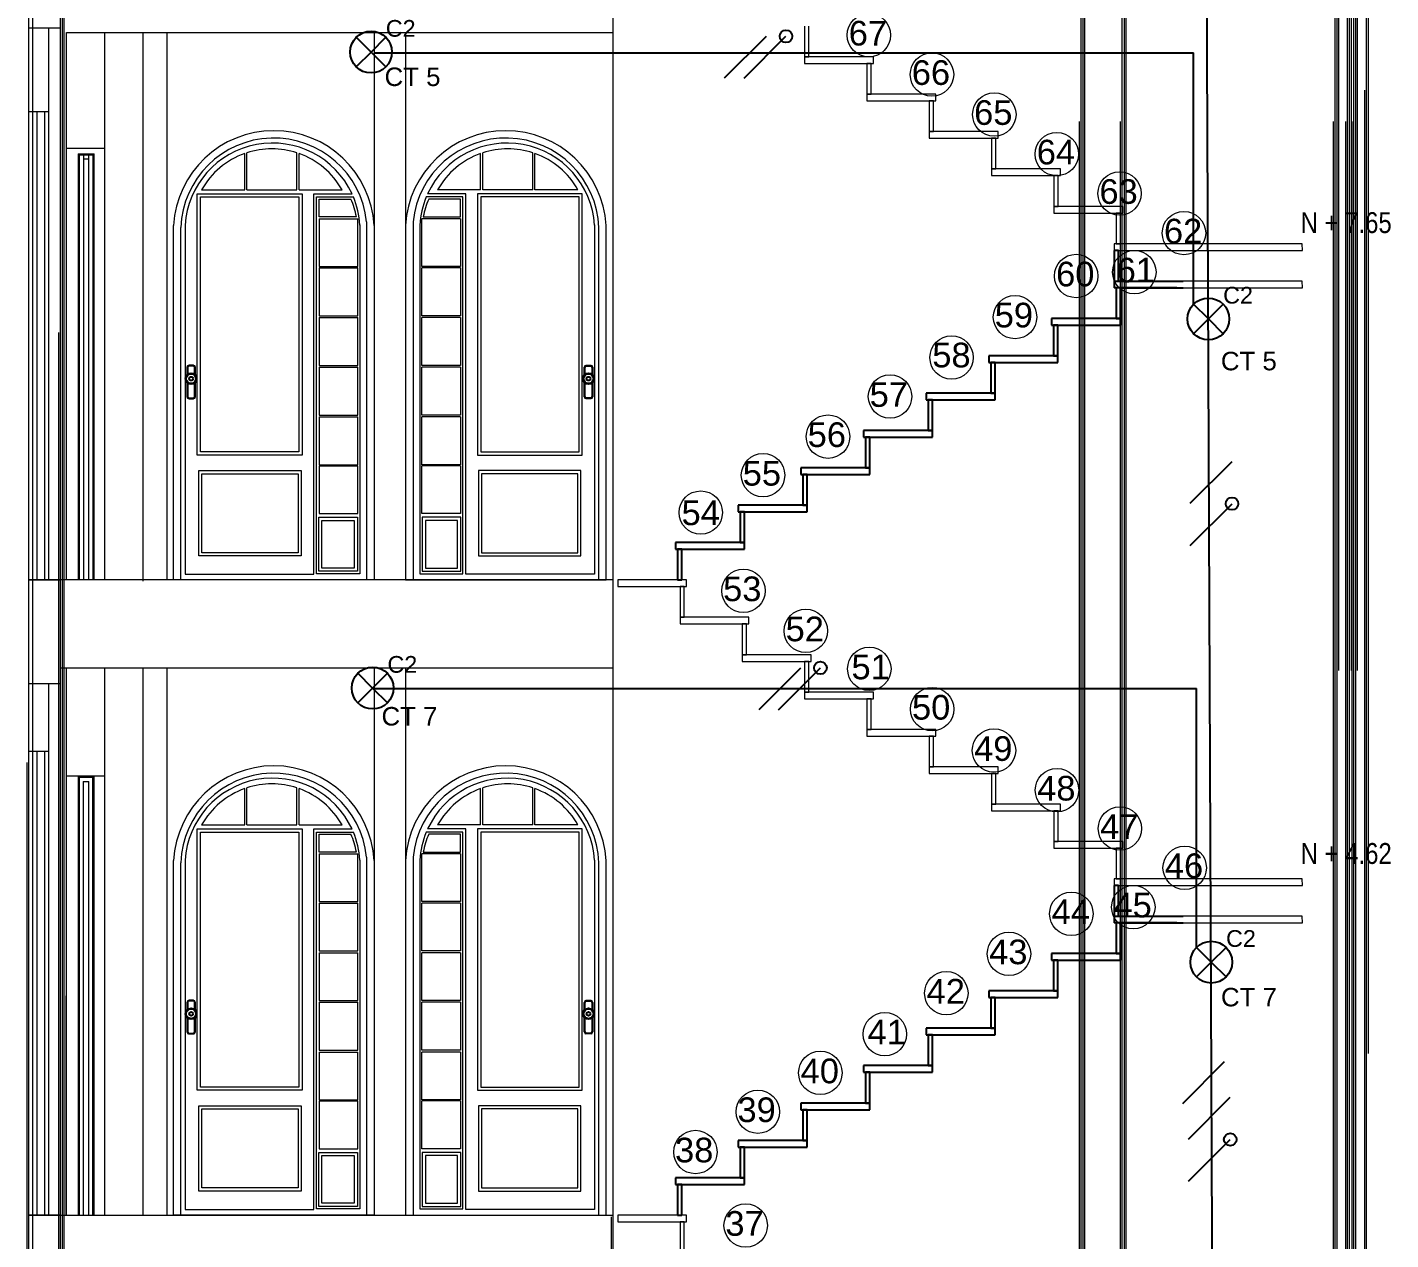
# Model space of a CAD drawing. Header units: metres. Extents: x -1 to 113, y -70 to 21.
# Drawn here: x 13.6 to 20.13, y -51.28 to -45.48 of the extents above; entities that cross this region are included whole.
import ezdxf

# ---------------------------------------------------------------- set-up
doc = ezdxf.new("R2010")
doc.units = ezdxf.units.M
doc.header["$LTSCALE"] = 0.5
for name, color, linetype, lineweight in [('arquitecturapasito', 252, 'Continuous', 5), ('DEP-LEJOS1', 36, 'Continuous', 25), ('DEP-LEJOS2', 36, 'Continuous', 9), ('puertas', 34, 'Continuous', 9)]:
    doc.layers.add(name, color=color, linetype=linetype, lineweight=lineweight)
for name, color, linetype in [('FASES', 7, 'Continuous'), ('LUMINARIA', 1, 'Continuous'), ('TUBERIA-TECHO-PARED', 7, 'Continuous')]:
    doc.layers.add(name, color=color, linetype=linetype)
doc.styles.add('MtXpl_Arial_Narrow', font='')
doc.styles.get("Standard").update_dxf_attribs({"font": 'arial.ttf'})
doc.styles.get('MtXpl_Arial_Narrow').set_extended_font_data('Arial Narrow')

# ---------------------------------------------------------------- blocks, each defined once
blk = doc.blocks.new('*U273')
at = {"layer": 'LUMINARIA'}
for q in [(-0.0707, 0.0707), (0.0707, 0.0707), (-0.0707, -0.0707), (0.0707, -0.0707)]:
    blk.add_line((0, 0), q, dxfattribs=at)
blk.add_circle((0, 0), 0.1, dxfattribs=at)
blk = doc.blocks.new('*U275')
at = {"layer": 'LUMINARIA'}
for q in [(-0.0707, 0.0707), (0.0707, 0.0707), (-0.0707, -0.0707), (0.0707, -0.0707)]:
    blk.add_line((0, 0), q, dxfattribs=at)
blk.add_circle((0, 0), 0.1, dxfattribs=at)
blk = doc.blocks.new('*U288')
at = {"layer": 'LUMINARIA'}
for q in [(-0.0707, 0.0707), (0.0707, 0.0707), (-0.0707, -0.0707), (0.0707, -0.0707)]:
    blk.add_line((0, 0), q, dxfattribs=at)
blk.add_circle((0, 0), 0.1, dxfattribs=at)
blk = doc.blocks.new('FASE NEUTRO')
at = {"layer": 'FASES', "ltscale": 0.5}
h = blk.add_hatch(dxfattribs=at)
h.set_pattern_fill('ANGLE', color=256)
h.set_pattern_definition([(0, (0, 0), (0, 6.985), [5.08, -1.905]), (90, (0, 0), (-6.985, 4e-16), [5.08, -1.905])])
h.paths.add_polyline_path([(0.07, 0.1, 1), (0.13, 0.1, 1)])
blk.add_lwpolyline([(-0.1, -0.1), (0.1, 0.1)], dxfattribs=at)
blk.add_circle((0.1, 0.1), 0.03, dxfattribs=at)
blk = doc.blocks.new('FASE')
at = {"layer": 'FASES', "ltscale": 0.5}
blk.add_line((-0.1, -0.1), (0.1, 0.1), dxfattribs=at)

msp = doc.modelspace()

# ---------------------------------------------------------------- linework, layer by layer
for p, q in [((14.3684, -47.1063), (14.3684, -47.1426)), ((14.3696, -47.1063), (14.3696, -47.1415)), ((14.3979, -47.0981), (14.3767, -47.0981)), ((14.3979, -47.0993), (14.3767, -47.0993)), ((14.4049, -47.1415), (14.4049, -47.1063)), ((14.4062, -47.1426), (14.4062, -47.1063)), ((16.2703, -47.1426), (16.2703, -47.1063)), ((16.2715, -47.1415), (16.2715, -47.1063)), ((16.2786, -47.0981), (16.2998, -47.0981)), ((16.2786, -47.0993), (16.2998, -47.0993)), ((16.3068, -47.1063), (16.3068, -47.1415)), ((16.308, -47.1063), (16.308, -47.1426)), ((14.3684, -47.1794), (14.3684, -47.2476)), ((14.4062, -47.2476), (14.4062, -47.1794)), ((16.2703, -47.2476), (16.2703, -47.1794)), ((16.308, -47.1794), (16.308, -47.2476)), ((14.3696, -47.1805), (14.3696, -47.2476)), ((14.4049, -47.2476), (14.4049, -47.1805)), ((16.2715, -47.2476), (16.2715, -47.1805)), ((16.3068, -47.1805), (16.3068, -47.2476)), ((14.3767, -47.2547), (14.3979, -47.2547)), ((14.3767, -47.2559), (14.3979, -47.2559)), ((16.2998, -47.2547), (16.2786, -47.2547)), ((16.2998, -47.2559), (16.2786, -47.2559)), ((14.3684, -50.1459), (14.3684, -50.1822)), ((14.3696, -50.1459), (14.3696, -50.1811)), ((14.3979, -50.1377), (14.3767, -50.1377)), ((14.3979, -50.1389), (14.3767, -50.1389)), ((14.4049, -50.1811), (14.4049, -50.1459)), ((14.4062, -50.1822), (14.4062, -50.1459)), ((16.2703, -50.1822), (16.2703, -50.1459)), ((16.2715, -50.1811), (16.2715, -50.1459)), ((16.2786, -50.1377), (16.2998, -50.1377)), ((16.2786, -50.1389), (16.2998, -50.1389)), ((16.3068, -50.1459), (16.3068, -50.1811)), ((16.308, -50.1459), (16.308, -50.1822)), ((14.3684, -50.219), (14.3684, -50.2872)), ((14.3696, -50.2201), (14.3696, -50.2872)), ((14.4049, -50.2872), (14.4049, -50.2201)), ((14.4062, -50.2872), (14.4062, -50.219)), ((16.2703, -50.2872), (16.2703, -50.219)), ((16.2715, -50.2872), (16.2715, -50.2201)), ((16.3068, -50.2201), (16.3068, -50.2872)), ((16.308, -50.219), (16.308, -50.2872)), ((14.3767, -50.2943), (14.3979, -50.2943)), ((14.3767, -50.2955), (14.3979, -50.2955)), ((16.2998, -50.2943), (16.2786, -50.2943)), ((16.2998, -50.2955), (16.2786, -50.2955))]:
    msp.add_line(p, q)
for centre, radius in [((14.3873, -47.161), 0.0263), ((14.3873, -47.161), 0.0233), ((14.3873, -47.161), 0.00929), ((16.2892, -47.161), 0.0263), ((16.2892, -47.161), 0.0233), ((16.2892, -47.161), 0.00929), ((14.3873, -50.2006), 0.0263), ((14.3873, -50.2006), 0.0233), ((16.2892, -50.2006), 0.0263), ((16.2892, -50.2006), 0.0233), ((14.3873, -50.2006), 0.00929), ((16.2892, -50.2006), 0.00929)]:
    msp.add_circle(centre, radius)
for centre, radius, start, end in [((14.3767, -47.1063), 0.00828, 90, 180), ((14.3767, -47.1063), 0.00706, 90, 180), ((14.3979, -47.1063), 0.00828, 0, 90), ((14.3979, -47.1063), 0.00706, 0, 90), ((16.2786, -47.1063), 0.00828, 90, 180), ((16.2786, -47.1063), 0.00706, 90, 180), ((16.2998, -47.1063), 0.00828, 0, 90), ((16.2998, -47.1063), 0.00706, 0, 90), ((14.3767, -47.2476), 0.00828, 180, 270), ((14.3767, -47.2476), 0.00706, 180, 270), ((14.3979, -47.2476), 0.00828, 270, 0), ((14.3979, -47.2476), 0.00706, 270, 0), ((16.2786, -47.2476), 0.00828, 180, 270), ((16.2786, -47.2476), 0.00706, 180, 270), ((16.2998, -47.2476), 0.00828, 270, 0), ((16.2998, -47.2476), 0.00706, 270, 0), ((14.3767, -50.1459), 0.00828, 90, 180), ((14.3767, -50.1459), 0.00706, 90, 180), ((14.3979, -50.1459), 0.00828, 0, 90), ((14.3979, -50.1459), 0.00706, 0, 90), ((16.2786, -50.1459), 0.00828, 90, 180), ((16.2786, -50.1459), 0.00706, 90, 180), ((16.2998, -50.1459), 0.00828, 0, 90), ((16.2998, -50.1459), 0.00706, 0, 90), ((14.3767, -50.2872), 0.00828, 180, 270), ((14.3767, -50.2872), 0.00706, 180, 270), ((14.3979, -50.2872), 0.00828, 270, 0), ((14.3979, -50.2872), 0.00706, 270, 0), ((16.2786, -50.2872), 0.00828, 180, 270), ((16.2786, -50.2872), 0.00706, 180, 270), ((16.2998, -50.2872), 0.00828, 270, 0), ((16.2998, -50.2872), 0.00706, 270, 0)]:
    msp.add_arc(centre, radius, start, end)
at = {"layer": 'arquitecturapasito', "color": 252}
for p, q in [((18.6653, -51.4582), (18.6653, -30.7582)), ((18.8603, -30.7582), (18.8603, -51.4582)), ((19.8802, -48.5582), (19.8802, -30.7582)), ((13.7796, -53.0262), (13.7796, -31.7682)), ((13.6292, -53.5262), (13.6292, -33.8262)), ((20.0121, -47.3085), (20.0121, -36.6535)), ((18.6472, -57.5035), (18.6472, -36.8035)), ((18.8422, -36.8035), (18.8422, -57.5035)), ((19.8621, -54.6035), (19.8621, -36.8035)), ((13.7615, -59.0715), (13.7615, -37.8135)), ((20.0221, -50.3898), (20.0221, -39.7348)), ((13.6111, -59.5715), (13.6111, -39.8715)), ((18.6573, -60.5848), (18.6573, -39.8848)), ((18.8523, -39.8848), (18.8523, -60.5848)), ((19.8721, -57.6848), (19.8721, -39.8848)), ((13.7716, -62.1528), (13.7716, -40.8948)), ((16.4053, -45.0847), (16.4053, -45.4847)), ((13.7611, -45.4843), (13.6111, -45.4843)), ((13.7904, -48.1243), (13.7901, -45.5043)), ((13.7901, -45.5047), (16.4053, -45.5047)), ((13.9746, -48.1243), (13.9743, -45.5043)), ((14.1567, -45.5043), (14.1567, -48.1303)), ((14.2711, -45.5043), (14.2711, -48.1243)), ((15.2632, -45.5043), (15.2632, -48.1243)), ((15.4132, -45.5043), (15.4132, -48.1243)), ((16.4053, -45.4843), (16.4053, -48.1243)), ((20.004, -56.4351), (20.004, -45.7801)), ((13.7049, -45.8843), (13.6127, -45.8843)), ((13.6865, -48.1243), (13.6865, -45.8843)), ((18.6392, -66.6301), (18.6392, -45.9301)), ((18.8342, -45.9301), (18.8342, -66.6301)), ((19.854, -63.7301), (19.854, -45.9301)), ((13.9742, -46.0601), (13.79, -46.0601)), ((13.8462, -46.0843), (13.9226, -46.0843)), ((13.8466, -46.0843), (13.8466, -48.1243)), ((13.8512, -46.0893), (13.918, -46.0893)), ((13.8516, -46.0893), (13.8516, -48.1243)), ((13.8712, -46.1093), (13.8976, -46.1093)), ((13.8716, -46.0893), (13.8716, -48.1243)), ((13.898, -48.1243), (13.898, -46.0893)), ((13.918, -48.1243), (13.918, -46.0893)), ((13.923, -48.1243), (13.923, -46.0843)), ((14.6436, -46.2573), (14.6436, -46.0834)), ((14.6536, -46.2573), (14.6536, -46.08)), ((14.8936, -46.2573), (14.8936, -46.08)), ((14.9036, -46.2573), (14.9036, -46.0834)), ((15.7728, -46.2573), (15.7728, -46.0834)), ((15.7828, -46.2573), (15.7828, -46.08)), ((16.0228, -46.2573), (16.0228, -46.08)), ((16.0328, -46.2573), (16.0328, -46.0834)), ((14.4377, -46.2573), (14.6436, -46.2573)), ((14.6536, -46.2573), (14.8936, -46.2573)), ((14.9036, -46.2573), (15.1096, -46.2573)), ((15.7728, -46.2573), (15.5669, -46.2573)), ((16.0228, -46.2573), (15.7828, -46.2573)), ((16.2388, -46.2573), (16.0328, -46.2573)), ((14.4169, -46.2765), (14.9184, -46.2765)), ((14.4169, -47.5266), (14.4169, -46.2765)), ((14.4319, -46.2915), (14.9034, -46.2915)), ((14.4319, -47.5116), (14.4319, -46.2915)), ((14.9034, -46.2915), (14.9034, -47.5116)), ((14.9184, -46.2765), (14.9184, -47.5266)), ((14.9741, -48.097), (14.9741, -46.2765)), ((14.9741, -46.2765), (15.1574, -46.2765)), ((14.9881, -48.0947), (14.9881, -46.2915)), ((14.9881, -46.2915), (15.164, -46.2915)), ((14.9996, -46.3869), (14.9996, -46.3015)), ((14.9996, -46.3015), (15.1517, -46.3015)), ((15.6884, -46.2915), (15.5125, -46.2915)), ((15.7023, -46.2765), (15.5191, -46.2765)), ((15.6768, -46.3015), (15.5248, -46.3015)), ((15.6768, -46.3869), (15.6768, -46.3015)), ((15.6884, -48.0947), (15.6884, -46.2915)), ((15.7023, -48.097), (15.7023, -46.2765)), ((16.2596, -46.2765), (15.7581, -46.2765)), ((15.7581, -46.2765), (15.7581, -47.5266)), ((16.2446, -46.2915), (15.7731, -46.2915)), ((15.7731, -46.2915), (15.7731, -47.5116)), ((16.2446, -47.5116), (16.2446, -46.2915)), ((16.2596, -47.5266), (16.2596, -46.2765)), ((15.178, -46.3869), (14.9996, -46.3869)), ((14.9996, -46.3956), (14.9996, -46.6243)), ((14.9996, -46.3956), (15.1846, -46.3956)), ((15.1846, -46.6243), (15.1846, -46.3956)), ((15.4918, -46.6243), (15.4918, -46.3956)), ((15.6768, -46.3956), (15.4918, -46.3956)), ((15.4984, -46.3869), (15.6768, -46.3869)), ((15.6768, -46.3956), (15.6768, -46.6243)), ((14.3032, -48.1243), (14.3032, -46.4273)), ((14.3378, -48.1243), (14.3378, -46.4379)), ((14.3583, -46.4256), (14.3583, -48.097)), ((15.1953, -46.4256), (15.1953, -48.0947)), ((15.2268, -46.4109), (15.2268, -48.1243)), ((15.2632, -46.4273), (15.2632, -48.1243)), ((15.4132, -46.4273), (15.4132, -48.1243)), ((15.4496, -46.4109), (15.4496, -48.1243)), ((15.4812, -46.4256), (15.4812, -48.0947)), ((16.3181, -46.4256), (16.3181, -48.097)), ((16.3387, -48.1243), (16.3387, -46.4379)), ((16.3732, -48.1243), (16.3732, -46.4273)), ((14.9996, -46.6243), (15.1846, -46.6243)), ((14.9996, -46.6313), (14.9996, -46.86)), ((14.9996, -46.6313), (15.1846, -46.6313)), ((15.1846, -46.86), (15.1846, -46.6313)), ((15.6768, -46.6243), (15.4918, -46.6243)), ((15.4918, -46.86), (15.4918, -46.6313)), ((15.6768, -46.6313), (15.4918, -46.6313)), ((15.6768, -46.6313), (15.6768, -46.86)), ((14.9996, -46.86), (15.1846, -46.86)), ((14.9996, -46.8688), (14.9996, -47.0976)), ((14.9996, -46.8688), (15.1846, -46.8688)), ((15.1846, -47.0976), (15.1846, -46.8688)), ((15.6768, -46.86), (15.4918, -46.86)), ((15.4918, -47.0976), (15.4918, -46.8688)), ((15.6768, -46.8688), (15.4918, -46.8688)), ((15.6768, -46.8688), (15.6768, -47.0976)), ((13.7535, -68.1981), (13.7535, -46.9401)), ((14.9996, -47.0976), (15.1846, -47.0976)), ((14.9996, -47.1061), (14.9996, -47.3349)), ((14.9996, -47.1061), (15.1846, -47.1061)), ((15.1846, -47.3349), (15.1846, -47.1061)), ((15.6768, -47.0976), (15.4918, -47.0976)), ((15.4918, -47.3349), (15.4918, -47.1061)), ((15.6768, -47.1061), (15.4918, -47.1061)), ((15.6768, -47.1061), (15.6768, -47.3349)), ((20.0121, -49.9585), (20.0121, -47.2835)), ((14.9996, -47.3349), (15.1846, -47.3349)), ((14.9996, -47.3438), (14.9996, -47.5726)), ((14.9996, -47.3438), (15.1846, -47.3438)), ((15.1846, -47.5726), (15.1846, -47.3438)), ((15.6768, -47.3349), (15.4918, -47.3349)), ((15.4918, -47.5726), (15.4918, -47.3438)), ((15.6768, -47.3438), (15.4918, -47.3438)), ((15.6768, -47.3438), (15.6768, -47.5726)), ((14.9184, -47.5266), (14.4169, -47.5266)), ((14.9034, -47.5116), (14.4319, -47.5116)), ((15.7581, -47.5266), (16.2596, -47.5266)), ((15.7731, -47.5116), (16.2446, -47.5116)), ((14.4237, -47.6009), (14.9145, -47.6009)), ((14.4237, -48.0092), (14.4237, -47.6009)), ((14.4387, -47.6159), (14.8995, -47.6159)), ((14.4387, -47.9942), (14.4387, -47.6159)), ((14.8995, -47.6159), (14.8995, -47.9942)), ((14.9145, -47.6009), (14.9145, -48.0092)), ((14.9996, -47.5726), (15.1846, -47.5726)), ((14.9996, -47.5777), (14.9996, -47.8065)), ((14.9996, -47.5777), (15.1846, -47.5777)), ((15.1846, -47.8065), (15.1846, -47.5777)), ((15.6768, -47.5726), (15.4918, -47.5726)), ((15.4918, -47.8065), (15.4918, -47.5777)), ((15.6768, -47.5777), (15.4918, -47.5777)), ((15.6768, -47.5777), (15.6768, -47.8065)), ((16.2528, -47.6009), (15.7619, -47.6009)), ((15.7619, -47.6009), (15.7619, -48.0092)), ((16.2378, -47.6159), (15.7769, -47.6159)), ((15.7769, -47.6159), (15.7769, -47.9942)), ((16.2378, -47.9942), (16.2378, -47.6159)), ((16.2528, -48.0092), (16.2528, -47.6009)), ((14.9986, -47.8246), (15.1831, -47.8246)), ((14.9986, -48.0828), (14.9986, -47.8246)), ((14.9996, -47.8065), (15.1846, -47.8065)), ((15.1831, -47.8246), (15.1831, -48.0828)), ((15.6768, -47.8065), (15.4918, -47.8065)), ((15.6779, -47.8246), (15.4933, -47.8246)), ((15.4933, -47.8246), (15.4933, -48.0828)), ((15.6779, -48.0828), (15.6779, -47.8246)), ((15.0136, -47.8396), (15.1681, -47.8396)), ((15.0136, -48.0678), (15.0136, -47.8396)), ((15.1681, -47.8396), (15.1681, -48.0678)), ((15.6629, -47.8396), (15.5083, -47.8396)), ((15.5083, -47.8396), (15.5083, -48.0678)), ((15.6629, -48.0678), (15.6629, -47.8396)), ((14.9145, -48.0092), (14.4237, -48.0092)), ((14.8995, -47.9942), (14.4387, -47.9942)), ((15.7619, -48.0092), (16.2528, -48.0092)), ((15.7769, -47.9942), (16.2378, -47.9942)), ((15.1831, -48.0828), (14.9986, -48.0828)), ((15.1681, -48.0678), (15.0136, -48.0678)), ((15.4933, -48.0828), (15.6779, -48.0828)), ((15.5083, -48.0678), (15.6629, -48.0678)), ((16.4053, -48.1243), (13.6111, -48.1243)), ((13.6115, -48.1243), (13.7615, -48.1243)), ((15.2632, -48.1243), (14.3032, -48.1243)), ((15.2268, -48.1243), (14.3378, -48.1243)), ((14.3583, -48.097), (14.9741, -48.097)), ((15.1953, -48.0947), (14.9881, -48.0947)), ((15.4132, -48.1243), (16.3732, -48.1243)), ((15.4496, -48.1243), (16.3387, -48.1243)), ((15.4812, -48.0947), (15.6884, -48.0947)), ((16.3181, -48.097), (15.7023, -48.097)), ((16.4053, -48.1243), (16.4053, -48.5443)), ((13.7615, -48.5443), (16.4053, -48.5443)), ((13.7901, -51.1639), (13.7901, -48.5443)), ((13.9743, -51.1639), (13.9742, -48.5443)), ((14.1567, -48.5443), (14.1567, -51.1639)), ((14.2711, -48.5443), (14.2711, -51.1639)), ((15.2632, -48.5443), (15.2632, -51.1643)), ((15.4132, -48.5443), (15.4132, -51.1643)), ((16.4053, -48.5443), (16.4053, -57.5035)), ((13.7611, -48.621), (13.6111, -48.621)), ((13.6031, -68.6981), (13.6031, -48.9981)), ((13.611, -48.9439), (13.7047, -48.9439)), ((13.79, -51.1639), (13.7901, -49.0639)), ((13.9742, -49.0639), (13.79, -49.0639)), ((13.8462, -49.0639), (13.9226, -49.0639)), ((13.8462, -49.0639), (13.8462, -51.1639)), ((13.8512, -49.0689), (13.9176, -49.0689)), ((13.8512, -49.0689), (13.8512, -51.1639)), ((13.9176, -51.1639), (13.9176, -49.0689)), ((13.9226, -51.1639), (13.9226, -49.0639)), ((13.9742, -51.1639), (13.9742, -49.0639)), ((13.8712, -49.0889), (13.8976, -49.0889)), ((13.8712, -49.0889), (13.8712, -51.1639)), ((13.8976, -51.1639), (13.8976, -49.0889)), ((14.6436, -49.2969), (14.6436, -49.123)), ((14.6536, -49.2969), (14.6536, -49.1196)), ((14.8936, -49.2969), (14.8936, -49.1196)), ((14.9036, -49.2969), (14.9036, -49.123)), ((15.7728, -49.2969), (15.7728, -49.123)), ((15.7828, -49.2969), (15.7828, -49.1196)), ((16.0228, -49.2969), (16.0228, -49.1196)), ((16.0328, -49.2969), (16.0328, -49.123)), ((14.4169, -49.3161), (14.9184, -49.3161)), ((14.4169, -50.5662), (14.4169, -49.3161)), ((14.4319, -49.3311), (14.9034, -49.3311)), ((14.4319, -50.5512), (14.4319, -49.3311)), ((14.4377, -49.2969), (14.6436, -49.2969)), ((14.6536, -49.2969), (14.8936, -49.2969)), ((14.9034, -49.3311), (14.9034, -50.5512)), ((14.9036, -49.2969), (15.1096, -49.2969)), ((14.9184, -49.3161), (14.9184, -50.5662)), ((14.9741, -51.1366), (14.9741, -49.3161)), ((14.9741, -49.3161), (15.1574, -49.3161)), ((14.9881, -51.1343), (14.9881, -49.3311)), ((14.9881, -49.3311), (15.164, -49.3311)), ((15.6884, -49.3311), (15.5125, -49.3311)), ((15.7023, -49.3161), (15.5191, -49.3161)), ((15.7728, -49.2969), (15.5669, -49.2969)), ((15.6884, -51.1343), (15.6884, -49.3311)), ((15.7023, -51.1366), (15.7023, -49.3161)), ((16.2596, -49.3161), (15.7581, -49.3161)), ((15.7581, -49.3161), (15.7581, -50.5662)), ((16.2446, -49.3311), (15.7731, -49.3311)), ((15.7731, -49.3311), (15.7731, -50.5512)), ((16.0228, -49.2969), (15.7828, -49.2969)), ((16.2388, -49.2969), (16.0328, -49.2969)), ((16.2446, -50.5512), (16.2446, -49.3311)), ((16.2596, -50.5662), (16.2596, -49.3161)), ((14.9996, -49.4265), (14.9996, -49.3411)), ((14.9996, -49.3411), (15.1517, -49.3411)), ((15.6768, -49.3411), (15.5248, -49.3411)), ((15.6768, -49.4265), (15.6768, -49.3411)), ((15.178, -49.4265), (14.9996, -49.4265)), ((14.9996, -49.4352), (14.9996, -49.6639)), ((14.9996, -49.4352), (15.1846, -49.4352)), ((15.1846, -49.6639), (15.1846, -49.4352)), ((15.2268, -49.4505), (15.2268, -51.1639)), ((15.4496, -49.4505), (15.4496, -51.1639)), ((15.4918, -49.6639), (15.4918, -49.4352)), ((15.6768, -49.4352), (15.4918, -49.4352)), ((15.4984, -49.4265), (15.6768, -49.4265)), ((15.6768, -49.4352), (15.6768, -49.6639)), ((14.3032, -51.1639), (14.3032, -49.4669)), ((14.3378, -51.1639), (14.3378, -49.4775)), ((14.3583, -49.4652), (14.3583, -51.1366)), ((15.1953, -49.4652), (15.1953, -51.1343)), ((15.2632, -49.4669), (15.2632, -51.1639)), ((15.4132, -49.4669), (15.4132, -51.1639)), ((15.4812, -49.4652), (15.4812, -51.1343)), ((16.3181, -49.4652), (16.3181, -51.1366)), ((16.3387, -51.1639), (16.3387, -49.4775)), ((16.3732, -51.1639), (16.3732, -49.4669)), ((14.9996, -49.6639), (15.1846, -49.6639)), ((14.9996, -49.6709), (14.9996, -49.8996)), ((14.9996, -49.6709), (15.1846, -49.6709)), ((15.1846, -49.8996), (15.1846, -49.6709)), ((15.6768, -49.6639), (15.4918, -49.6639)), ((15.4918, -49.8996), (15.4918, -49.6709)), ((15.6768, -49.6709), (15.4918, -49.6709)), ((15.6768, -49.6709), (15.6768, -49.8996)), ((14.9996, -49.8996), (15.1846, -49.8996)), ((14.9996, -49.9084), (14.9996, -50.1372)), ((14.9996, -49.9084), (15.1846, -49.9084)), ((15.1846, -50.1372), (15.1846, -49.9084)), ((15.6768, -49.8996), (15.4918, -49.8996)), ((15.4918, -50.1372), (15.4918, -49.9084)), ((15.6768, -49.9084), (15.4918, -49.9084)), ((15.6768, -49.9084), (15.6768, -50.1372)), ((20.0121, -50.1085), (20.0121, -49.9585)), ((20.0121, -54.6035), (20.0121, -50.1085)), ((14.9996, -50.1372), (15.1846, -50.1372)), ((14.9996, -50.1457), (14.9996, -50.3745)), ((14.9996, -50.1457), (15.1846, -50.1457)), ((15.1846, -50.3745), (15.1846, -50.1457)), ((15.6768, -50.1372), (15.4918, -50.1372)), ((15.4918, -50.3745), (15.4918, -50.1457)), ((15.6768, -50.1457), (15.4918, -50.1457)), ((15.6768, -50.1457), (15.6768, -50.3745)), ((14.9996, -50.3745), (15.1846, -50.3745)), ((15.6768, -50.3745), (15.4918, -50.3745)), ((14.9996, -50.3834), (14.9996, -50.6122)), ((14.9996, -50.3834), (15.1846, -50.3834)), ((15.1846, -50.6122), (15.1846, -50.3834)), ((15.4918, -50.6122), (15.4918, -50.3834)), ((15.6768, -50.3834), (15.4918, -50.3834)), ((15.6768, -50.3834), (15.6768, -50.6122)), ((14.9184, -50.5662), (14.4169, -50.5662)), ((14.9034, -50.5512), (14.4319, -50.5512)), ((15.7581, -50.5662), (16.2596, -50.5662)), ((15.7731, -50.5512), (16.2446, -50.5512)), ((14.9996, -50.6122), (15.1846, -50.6122)), ((14.9996, -50.6173), (14.9996, -50.8461)), ((14.9996, -50.6173), (15.1846, -50.6173)), ((15.1846, -50.8461), (15.1846, -50.6173)), ((15.6768, -50.6122), (15.4918, -50.6122)), ((15.4918, -50.8461), (15.4918, -50.6173)), ((15.6768, -50.6173), (15.4918, -50.6173)), ((15.6768, -50.6173), (15.6768, -50.8461)), ((14.4237, -50.6405), (14.9145, -50.6405)), ((14.4237, -51.0488), (14.4237, -50.6405)), ((14.4387, -50.6555), (14.8995, -50.6555)), ((14.4387, -51.0338), (14.4387, -50.6555)), ((14.8995, -50.6555), (14.8995, -51.0338)), ((14.9145, -50.6405), (14.9145, -51.0488)), ((16.2528, -50.6405), (15.7619, -50.6405)), ((15.7619, -50.6405), (15.7619, -51.0488)), ((16.2378, -50.6555), (15.7769, -50.6555)), ((15.7769, -50.6555), (15.7769, -51.0338)), ((16.2378, -51.0338), (16.2378, -50.6555)), ((16.2528, -51.0488), (16.2528, -50.6405)), ((14.9986, -50.8642), (15.1831, -50.8642)), ((14.9986, -51.1224), (14.9986, -50.8642)), ((14.9996, -50.8461), (15.1846, -50.8461)), ((15.0136, -50.8792), (15.1681, -50.8792)), ((15.0136, -51.1074), (15.0136, -50.8792)), ((15.1681, -50.8792), (15.1681, -51.1074)), ((15.1831, -50.8642), (15.1831, -51.1224)), ((15.6768, -50.8461), (15.4918, -50.8461)), ((15.6779, -50.8642), (15.4933, -50.8642)), ((15.4933, -50.8642), (15.4933, -51.1224)), ((15.6629, -50.8792), (15.5083, -50.8792)), ((15.5083, -50.8792), (15.5083, -51.1074)), ((15.6629, -51.1074), (15.6629, -50.8792)), ((15.6779, -51.1224), (15.6779, -50.8642)), ((14.9145, -51.0488), (14.4237, -51.0488)), ((14.8995, -51.0338), (14.4387, -51.0338)), ((15.7619, -51.0488), (16.2528, -51.0488)), ((15.7769, -51.0338), (16.2378, -51.0338)), ((14.3583, -51.1366), (14.9741, -51.1366)), ((15.1953, -51.1343), (14.9881, -51.1343)), ((15.1831, -51.1224), (14.9986, -51.1224)), ((15.1681, -51.1074), (15.0136, -51.1074)), ((15.4812, -51.1343), (15.6884, -51.1343)), ((15.4933, -51.1224), (15.6779, -51.1224)), ((15.5083, -51.1074), (15.6629, -51.1074)), ((16.3181, -51.1366), (15.7023, -51.1366)), ((13.6111, -51.1639), (16.4053, -51.1639)), ((13.7615, -51.1639), (13.6113, -51.1639)), ((15.2632, -51.1639), (14.3032, -51.1639)), ((15.2268, -51.1639), (14.3378, -51.1639)), ((15.4132, -51.1639), (16.3732, -51.1639)), ((15.4496, -51.1639), (16.3387, -51.1639)), ((16.3973, -51.1717), (16.3973, -51.5717)), ((16.4053, -51.1639), (16.4053, -51.5839))]:
    msp.add_line(p, q, dxfattribs=at)
at = {"layer": 'arquitecturapasito', "color": 252, "ltscale": 0.025}
for p, q in [((19.9402, -48.5582), (19.9402, -30.7582)), ((19.9702, -48.5582), (19.9702, -30.7582)), ((19.9221, -54.6035), (19.9221, -36.8035)), ((19.9521, -54.6035), (19.9521, -36.8035)), ((19.9321, -57.6848), (19.9321, -39.8848)), ((19.9621, -57.6848), (19.9621, -39.8848)), ((19.914, -63.7301), (19.914, -45.9301)), ((19.944, -63.7301), (19.944, -45.9301))]:
    msp.add_line(p, q, dxfattribs=at)
at = {"layer": 'arquitecturapasito', "color": 252, "ltscale": 6}
for p, q in [((13.7048, -45.4843), (13.705, -48.1243)), ((13.649, -45.8843), (13.649, -48.1243)), ((13.7051, -48.621), (13.7053, -51.1639)), ((13.6488, -48.9439), (13.6488, -51.1639)), ((13.6863, -48.9439), (13.6863, -51.1639)), ((13.7053, -49.7151), (13.7053, -51.1639))]:
    msp.add_line(p, q, dxfattribs=at)
at = {"layer": 'arquitecturapasito', "color": 252, "linetype": 'ByBlock'}
for centre in [(17.6312, -45.5171), (17.933, -45.7057), (18.2313, -45.8969), (18.5302, -46.0861), (18.8311, -46.2749), (19.1391, -46.4642), (18.6228, -46.6697), (18.9015, -46.6511), (18.3305, -46.8662), (18.027, -47.0602), (17.7322, -47.2463), (17.4354, -47.4385), (17.1245, -47.6233), (16.8262, -47.802), (17.0307, -48.1762), (17.3291, -48.3682), (17.6331, -48.55), (17.9339, -48.7431), (18.2297, -48.9405), (18.5314, -49.1304), (18.8327, -49.3141), (19.1426, -49.5016), (18.8966, -49.6899), (18.6, -49.7218), (18.3015, -49.9137), (18.0017, -50.1022), (17.7076, -50.2979), (17.3987, -50.4835), (17.0996, -50.6692), (16.8007, -50.862), (17.0415, -51.2133)]:
    msp.add_circle(centre, 0.1039, dxfattribs=at)
at = {"layer": 'arquitecturapasito', "color": 252}
for centre, radius, start, end in [((14.7832, -46.4551), 0.4808, 3.31361, 176.68639), ((15.8932, -46.4551), 0.4808, 3.31361, 176.68639), ((14.7832, -46.4551), 0.4458, 5.69759, 177.78048), ((14.7768, -46.4526), 0.4193, 24.82451, 176.31229), ((14.7736, -46.4463), 0.3855, 71.86167, 108.13833), ((15.8932, -46.4551), 0.4458, 2.21952, 174.30241), ((15.8997, -46.4526), 0.4193, 3.68771, 155.17549), ((15.9028, -46.4463), 0.3855, 71.86167, 108.13833), ((14.7736, -46.4463), 0.3855, 109.70971, 150.63649), ((14.7736, -46.4463), 0.3855, 29.36351, 70.29029), ((15.9028, -46.4463), 0.3855, 109.70971, 150.63649), ((15.9028, -46.4463), 0.3855, 29.36351, 70.29029), ((14.8579, -46.439), 0.3244, 9.24886, 25.08064), ((14.7768, -46.4526), 0.4193, 3.68771, 22.58606), ((15.8997, -46.4526), 0.4193, 157.41394, 176.31229), ((15.8186, -46.439), 0.3244, 154.91936, 170.75114), ((14.7832, -49.4947), 0.4808, 3.31361, 176.68639), ((14.7832, -49.4947), 0.4458, 5.69759, 177.78048), ((15.8932, -49.4947), 0.4808, 3.31361, 176.68639), ((15.8932, -49.4947), 0.4458, 2.21952, 174.30241), ((14.7768, -49.4922), 0.4193, 24.82451, 176.31229), ((14.7736, -49.4859), 0.3855, 109.70971, 150.63649), ((14.7736, -49.4859), 0.3855, 71.86167, 108.13833), ((14.7736, -49.4859), 0.3855, 29.36351, 70.29029), ((15.8997, -49.4922), 0.4193, 3.68771, 155.17549), ((15.9028, -49.4859), 0.3855, 109.70971, 150.63649), ((15.9028, -49.4859), 0.3855, 71.86167, 108.13833), ((15.9028, -49.4859), 0.3855, 29.36351, 70.29029), ((14.7768, -49.4922), 0.4193, 3.68771, 22.58606), ((15.8997, -49.4922), 0.4193, 157.41394, 176.31229), ((14.8579, -49.4786), 0.3244, 9.24886, 25.08064), ((15.8186, -49.4786), 0.3244, 154.91936, 170.75114)]:
    msp.add_arc(centre, radius, start, end, dxfattribs=at)
at = {"layer": 'DEP-LEJOS1'}
for p, q in [((18.826, -46.5471), (18.8053, -46.5471)), ((18.8053, -46.5471), (18.8053, -46.6939)), ((18.826, -46.6939), (18.826, -46.5471)), ((18.8053, -46.6939), (18.8053, -46.7259)), ((18.8053, -46.6939), (18.826, -46.6939)), ((18.8353, -46.7259), (18.8147, -46.7259)), ((18.8147, -46.7259), (18.8147, -46.8727)), ((18.8353, -46.8727), (18.8353, -46.7259)), ((18.8353, -46.8727), (18.5053, -46.8727)), ((18.5053, -46.8727), (18.5053, -46.9047)), ((18.5053, -46.9047), (18.8353, -46.9047)), ((18.5353, -46.9047), (18.5147, -46.9047)), ((18.5147, -46.9047), (18.5147, -47.0515)), ((18.5353, -47.0515), (18.5353, -46.9047)), ((18.8147, -46.8727), (18.8353, -46.8727)), ((18.8353, -46.9047), (18.8353, -46.8727)), ((18.5353, -47.0515), (18.2053, -47.0515)), ((18.2053, -47.0515), (18.2053, -47.0835)), ((18.2053, -47.0835), (18.5353, -47.0835)), ((18.2353, -47.0835), (18.2147, -47.0835)), ((18.2147, -47.0835), (18.2147, -47.2303)), ((18.2353, -47.2303), (18.2353, -47.0835)), ((18.5147, -47.0515), (18.5353, -47.0515)), ((18.5353, -47.0835), (18.5353, -47.0515)), ((18.2353, -47.2303), (17.9053, -47.2303)), ((17.9053, -47.2303), (17.9053, -47.2623)), ((18.2147, -47.2303), (18.2353, -47.2303)), ((18.2353, -47.2623), (18.2353, -47.2303)), ((17.9053, -47.2623), (18.2353, -47.2623)), ((17.9353, -47.2623), (17.9147, -47.2623)), ((17.9147, -47.2623), (17.9147, -47.4091)), ((17.9353, -47.4091), (17.9353, -47.2623)), ((17.9353, -47.4091), (17.6053, -47.4091)), ((17.6053, -47.4091), (17.6053, -47.4411)), ((17.9147, -47.4091), (17.9353, -47.4091)), ((17.9353, -47.4411), (17.9353, -47.4091)), ((17.6053, -47.4411), (17.9353, -47.4411)), ((17.6353, -47.4411), (17.6147, -47.4411)), ((17.6147, -47.4411), (17.6147, -47.5879)), ((17.6353, -47.5879), (17.6353, -47.4411)), ((17.6353, -47.5879), (17.3053, -47.5879)), ((17.3053, -47.5879), (17.3053, -47.6199)), ((17.3053, -47.6199), (17.6353, -47.6199)), ((17.3353, -47.6199), (17.3147, -47.6199)), ((17.3147, -47.6199), (17.3147, -47.7667)), ((17.3353, -47.7667), (17.3353, -47.6199)), ((17.6147, -47.5879), (17.6353, -47.5879)), ((17.6353, -47.6199), (17.6353, -47.5879)), ((17.3353, -47.7667), (17.0053, -47.7667)), ((17.0053, -47.7667), (17.0053, -47.7987)), ((17.3147, -47.7667), (17.3353, -47.7667)), ((17.3353, -47.7987), (17.3353, -47.7667)), ((17.0053, -47.7987), (17.3353, -47.7987)), ((17.0353, -47.7987), (17.0147, -47.7987)), ((17.0147, -47.7987), (17.0147, -47.9455)), ((17.0353, -47.9455), (17.0353, -47.7987)), ((17.0353, -47.9455), (16.7053, -47.9455)), ((16.7053, -47.9455), (16.7053, -47.9775)), ((17.0147, -47.9455), (17.0353, -47.9455)), ((17.0353, -47.9775), (17.0353, -47.9455)), ((16.7053, -47.9775), (17.0353, -47.9775)), ((16.7353, -47.9775), (16.7147, -47.9775)), ((16.7147, -47.9775), (16.7147, -48.1243)), ((16.7353, -48.1243), (16.7353, -47.9775)), ((16.7147, -48.1243), (16.7353, -48.1243)), ((18.826, -49.5867), (18.8053, -49.5867)), ((18.8053, -49.5867), (18.8053, -49.7335)), ((18.826, -49.7335), (18.826, -49.5867)), ((18.8053, -49.7335), (18.8053, -49.7655)), ((18.8053, -49.7335), (18.826, -49.7335)), ((18.8353, -49.7655), (18.8147, -49.7655)), ((18.8147, -49.7655), (18.8147, -49.9123)), ((18.8353, -49.9123), (18.8353, -49.7655)), ((18.8353, -49.9123), (18.5053, -49.9123)), ((18.5053, -49.9123), (18.5053, -49.9443)), ((18.8147, -49.9123), (18.8353, -49.9123)), ((18.8353, -49.9443), (18.8353, -49.9123)), ((18.5053, -49.9443), (18.8353, -49.9443)), ((18.5353, -49.9443), (18.5147, -49.9443)), ((18.5147, -49.9443), (18.5147, -50.0911)), ((18.5353, -50.0911), (18.5353, -49.9443)), ((18.5353, -50.0911), (18.2053, -50.0911)), ((18.2053, -50.0911), (18.2053, -50.1231)), ((18.5147, -50.0911), (18.5353, -50.0911)), ((18.5353, -50.1231), (18.5353, -50.0911)), ((18.2053, -50.1231), (18.5353, -50.1231)), ((18.2353, -50.1231), (18.2147, -50.1231)), ((18.2147, -50.1231), (18.2147, -50.2699)), ((18.2353, -50.2699), (18.2353, -50.1231)), ((18.2353, -50.2699), (17.9053, -50.2699)), ((17.9053, -50.2699), (17.9053, -50.3019)), ((17.9053, -50.3019), (18.2353, -50.3019)), ((17.9353, -50.3019), (17.9147, -50.3019)), ((17.9147, -50.3019), (17.9147, -50.4487)), ((17.9353, -50.4487), (17.9353, -50.3019)), ((18.2147, -50.2699), (18.2353, -50.2699)), ((18.2353, -50.3019), (18.2353, -50.2699)), ((17.9353, -50.4487), (17.6053, -50.4487)), ((17.6053, -50.4487), (17.6053, -50.4807)), ((17.6053, -50.4807), (17.9353, -50.4807)), ((17.6353, -50.4807), (17.6147, -50.4807)), ((17.6147, -50.4807), (17.6147, -50.6275)), ((17.6353, -50.6275), (17.6353, -50.4807)), ((17.9147, -50.4487), (17.9353, -50.4487)), ((17.9353, -50.4807), (17.9353, -50.4487)), ((17.6353, -50.6275), (17.3053, -50.6275)), ((17.3053, -50.6275), (17.3053, -50.6595)), ((17.6147, -50.6275), (17.6353, -50.6275)), ((17.6353, -50.6595), (17.6353, -50.6275)), ((17.3053, -50.6595), (17.6353, -50.6595)), ((17.3353, -50.6595), (17.3147, -50.6595)), ((17.3147, -50.6595), (17.3147, -50.8063)), ((17.3353, -50.8063), (17.3353, -50.6595)), ((17.3353, -50.8063), (17.0053, -50.8063)), ((17.0053, -50.8063), (17.0053, -50.8383)), ((17.3147, -50.8063), (17.3353, -50.8063)), ((17.3353, -50.8383), (17.3353, -50.8063)), ((17.0053, -50.8383), (17.3353, -50.8383)), ((17.0353, -50.8383), (17.0147, -50.8383)), ((17.0147, -50.8383), (17.0147, -50.9851)), ((17.0353, -50.9851), (17.0353, -50.8383)), ((17.0353, -50.9851), (16.7053, -50.9851)), ((16.7053, -50.9851), (16.7053, -51.0171)), ((16.7053, -51.0171), (17.0353, -51.0171)), ((16.7353, -51.0171), (16.7147, -51.0171)), ((16.7147, -51.0171), (16.7147, -51.1639)), ((16.7353, -51.1639), (16.7353, -51.0171)), ((17.0147, -50.9851), (17.0353, -50.9851)), ((17.0353, -51.0171), (17.0353, -50.9851)), ((16.7147, -51.1639), (16.7353, -51.1639))]:
    msp.add_line(p, q, dxfattribs=at)
at = {"layer": 'DEP-LEJOS1', "ltscale": 0.005}
for p, q in [((18.8053, -46.6939), (19.1353, -46.6939)), ((19.1053, -46.7259), (18.8053, -46.7259)), ((18.8353, -46.7259), (19.1353, -46.7259)), ((18.8053, -49.7335), (19.1353, -49.7335)), ((19.1053, -49.7655), (18.8053, -49.7655)), ((18.8353, -49.7655), (19.1353, -49.7655))]:
    msp.add_line(p, q, dxfattribs=at)
at = {"layer": 'DEP-LEJOS2'}
for p, q in [((17.3236, -45.4743), (17.3236, -45.6211)), ((17.3442, -45.6211), (17.3442, -45.4743)), ((17.6536, -45.6211), (17.3236, -45.6211)), ((17.3236, -45.6211), (17.3236, -45.6531)), ((17.3236, -45.6211), (17.3442, -45.6211)), ((17.3236, -45.6531), (17.6536, -45.6531)), ((17.6424, -45.6531), (17.6218, -45.6531)), ((17.6218, -45.6531), (17.6218, -45.7999)), ((17.6424, -45.7999), (17.6424, -45.6531)), ((17.6536, -45.6531), (17.6536, -45.6211)), ((17.9518, -45.7999), (17.6218, -45.7999)), ((17.6218, -45.7999), (17.6218, -45.8319)), ((17.6218, -45.7999), (17.6424, -45.7999)), ((17.9518, -45.8319), (17.9518, -45.7999)), ((17.6218, -45.8319), (17.9518, -45.8319)), ((17.9407, -45.8319), (17.92, -45.8319)), ((17.92, -45.8319), (17.92, -45.9787)), ((17.9407, -45.9787), (17.9407, -45.8319)), ((18.25, -45.9787), (17.92, -45.9787)), ((17.92, -45.9787), (17.92, -46.0107)), ((17.92, -45.9787), (17.9407, -45.9787)), ((18.25, -46.0107), (18.25, -45.9787)), ((17.92, -46.0107), (18.25, -46.0107)), ((18.2389, -46.0107), (18.2182, -46.0107)), ((18.2182, -46.0107), (18.2182, -46.1575)), ((18.2389, -46.1575), (18.2389, -46.0107)), ((18.5482, -46.1575), (18.2182, -46.1575)), ((18.2182, -46.1575), (18.2182, -46.1895)), ((18.2182, -46.1575), (18.2389, -46.1575)), ((18.2182, -46.1895), (18.5482, -46.1895)), ((18.5371, -46.1895), (18.5164, -46.1895)), ((18.5164, -46.1895), (18.5164, -46.3363)), ((18.5371, -46.3363), (18.5371, -46.1895)), ((18.5482, -46.1895), (18.5482, -46.1575)), ((18.8464, -46.3363), (18.5164, -46.3363)), ((18.5164, -46.3363), (18.5164, -46.3683)), ((18.5164, -46.3363), (18.5371, -46.3363)), ((18.5164, -46.3683), (18.8464, -46.3683)), ((18.8353, -46.3683), (18.8147, -46.3683)), ((18.8147, -46.3683), (18.8147, -46.5151)), ((18.8353, -46.5151), (18.8353, -46.3683)), ((18.8464, -46.3683), (18.8464, -46.3363)), ((19.7053, -46.5151), (18.8053, -46.5151)), ((18.8053, -46.5151), (18.8053, -46.5471)), ((18.8147, -46.5151), (18.8353, -46.5151)), ((19.7056, -46.5471), (19.7053, -46.5151)), ((18.8053, -46.5471), (19.7056, -46.5471)), ((19.7053, -46.6939), (18.8053, -46.6939)), ((18.8053, -46.6939), (18.8053, -46.7259)), ((19.7056, -46.7259), (19.7053, -46.6939)), ((18.8053, -46.7259), (19.7056, -46.7259)), ((16.7589, -48.1243), (16.4289, -48.1243)), ((16.4289, -48.1243), (16.4289, -48.1563)), ((16.4289, -48.1563), (16.7589, -48.1563)), ((16.7478, -48.1563), (16.7271, -48.1563)), ((16.7271, -48.1563), (16.7271, -48.3031)), ((16.7478, -48.3031), (16.7478, -48.1563)), ((16.7589, -48.1563), (16.7589, -48.1243)), ((17.0571, -48.3031), (16.7271, -48.3031)), ((16.7271, -48.3031), (16.7271, -48.3351)), ((16.7271, -48.3031), (16.7478, -48.3031)), ((16.7271, -48.3351), (17.0571, -48.3351)), ((17.046, -48.3351), (17.0253, -48.3351)), ((17.0253, -48.3351), (17.0253, -48.4819)), ((17.046, -48.4819), (17.046, -48.3351)), ((17.0571, -48.3351), (17.0571, -48.3031)), ((17.3553, -48.4819), (17.0253, -48.4819)), ((17.0253, -48.4819), (17.0253, -48.5139)), ((17.0253, -48.4819), (17.046, -48.4819)), ((17.3553, -48.5139), (17.3553, -48.4819)), ((17.0253, -48.5139), (17.3553, -48.5139)), ((17.3442, -48.5139), (17.3236, -48.5139)), ((17.3236, -48.5139), (17.3236, -48.6607)), ((17.3442, -48.6607), (17.3442, -48.5139)), ((17.6536, -48.6607), (17.3236, -48.6607)), ((17.3236, -48.6607), (17.3236, -48.6927)), ((17.3236, -48.6607), (17.3442, -48.6607)), ((17.6536, -48.6927), (17.6536, -48.6607)), ((17.3236, -48.6927), (17.6536, -48.6927)), ((17.6424, -48.6927), (17.6218, -48.6927)), ((17.6218, -48.6927), (17.6218, -48.8395)), ((17.6424, -48.8395), (17.6424, -48.6927)), ((17.9518, -48.8395), (17.6218, -48.8395)), ((17.6218, -48.8395), (17.6218, -48.8715)), ((17.6218, -48.8395), (17.6424, -48.8395)), ((17.6218, -48.8715), (17.9518, -48.8715)), ((17.9407, -48.8715), (17.92, -48.8715)), ((17.92, -48.8715), (17.92, -49.0183)), ((17.9407, -49.0183), (17.9407, -48.8715)), ((17.9518, -48.8715), (17.9518, -48.8395)), ((18.25, -49.0183), (17.92, -49.0183)), ((17.92, -49.0183), (17.92, -49.0503)), ((17.92, -49.0183), (17.9407, -49.0183)), ((17.92, -49.0503), (18.25, -49.0503)), ((18.2389, -49.0503), (18.2182, -49.0503)), ((18.2182, -49.0503), (18.2182, -49.1971)), ((18.2389, -49.1971), (18.2389, -49.0503)), ((18.25, -49.0503), (18.25, -49.0183)), ((18.5482, -49.1971), (18.2182, -49.1971)), ((18.2182, -49.1971), (18.2182, -49.2291)), ((18.2182, -49.1971), (18.2389, -49.1971)), ((18.5482, -49.2291), (18.5482, -49.1971)), ((18.2182, -49.2291), (18.5482, -49.2291)), ((18.5371, -49.2291), (18.5164, -49.2291)), ((18.5164, -49.2291), (18.5164, -49.3759)), ((18.5371, -49.3759), (18.5371, -49.2291)), ((18.8464, -49.3759), (18.5164, -49.3759)), ((18.5164, -49.3759), (18.5164, -49.4079)), ((18.5164, -49.3759), (18.5371, -49.3759)), ((18.8464, -49.4079), (18.8464, -49.3759)), ((18.5164, -49.4079), (18.8464, -49.4079)), ((18.8353, -49.4079), (18.8147, -49.4079)), ((18.8147, -49.4079), (18.8147, -49.5547)), ((18.8353, -49.5547), (18.8353, -49.4079)), ((19.7053, -49.5547), (18.8053, -49.5547)), ((18.8053, -49.5547), (18.8053, -49.5867)), ((18.8053, -49.5867), (19.7056, -49.5867)), ((18.8147, -49.5547), (18.8353, -49.5547)), ((19.7056, -49.5867), (19.7053, -49.5547)), ((19.7053, -49.7335), (18.8053, -49.7335)), ((18.8053, -49.7335), (18.8053, -49.7655)), ((18.8053, -49.7655), (19.7056, -49.7655)), ((19.7056, -49.7655), (19.7053, -49.7335)), ((16.7589, -51.1639), (16.4289, -51.1639)), ((16.4289, -51.1639), (16.4289, -51.1959)), ((16.4289, -51.1959), (16.7589, -51.1959)), ((16.7478, -51.1959), (16.7271, -51.1959)), ((16.7271, -51.1959), (16.7271, -51.3427)), ((16.7478, -51.3427), (16.7478, -51.1959)), ((16.7589, -51.1959), (16.7589, -51.1639))]:
    msp.add_line(p, q, dxfattribs=at)
at = {"layer": 'TUBERIA-TECHO-PARED', "ltscale": 0.5}
for points in [[(19.1884, -31.287), (19.3257, -63.6994)], [(15.2632, -45.602), (19.1851, -45.602)], [(19.1851, -46.8045), (19.1851, -45.602)], [(15.2632, -48.6431), (19.199, -48.6431)], [(19.199, -49.8829), (19.199, -48.6431)]]:
    msp.add_lwpolyline(points, dxfattribs=at)
at = {"layer": 'TUBERIA-TECHO-PARED'}
for p in [(15.2483, -45.5981), (19.2558, -46.8752), (15.2561, -48.6418), (19.2697, -49.9536)]:
    msp.add_point(p, dxfattribs=at)

# ---------------------------------------------------------------- block references
at = {"layer": 'FASES', "ltscale": 0.5}
for name, p in [('FASE', (17.0406, -45.6213, 2.51)), ('FASE NEUTRO', (17.1341, -45.6224, 2.51)), ('FASE', (19.2693, -47.6574, 2.51)), ('FASE NEUTRO', (19.2691, -47.8595, 2.51)), ('FASE', (17.2056, -48.6441, 2.51)), ('FASE NEUTRO', (17.2991, -48.6452, 2.51)), ('FASE', (19.233, -50.5292, 2.51)), ('FASE', (19.2608, -50.6999, 2.51)), ('FASE NEUTRO', (19.2605, -50.9019, 2.51))]:
    msp.add_blockref(name, p, dxfattribs=at)
at = {"layer": 'TUBERIA-TECHO-PARED'}
for name, p in [('*U273', (15.2483, -45.5981)), ('*U288', (19.2558, -46.8752)), ('*U275', (15.2561, -48.6418)), ('*U288', (19.2697, -49.9536))]:
    msp.add_blockref(name, p, dxfattribs=at)

# ---------------------------------------------------------------- texts
at = {"layer": 'arquitecturapasito', "color": 252}
for s, p in [('67', (17.5346, -45.5666)), ('66', (17.8364, -45.7552)), ('65', (18.1347, -45.9464)), ('64', (18.4345, -46.1356)), ('63', (18.7345, -46.3244)), ('62', (19.0433, -46.5137)), ('61', (18.817, -46.7006)), ('60', (18.5271, -46.7193)), ('59', (18.2332, -46.9157)), ('58', (17.9345, -47.1069)), ('57', (17.6348, -47.2958)), ('56', (17.338, -47.488)), ('55', (17.0272, -47.6728)), ('54', (16.7345, -47.862)), ('53', (16.9334, -48.2258)), ('52', (17.2325, -48.4177)), ('51', (17.5478, -48.5996)), ('50', (17.8373, -48.7927)), ('49', (18.1347, -48.9901)), ('48', (18.4365, -49.1799)), ('47', (18.7378, -49.3636)), ('46', (19.0476, -49.5511)), ('44', (18.5058, -49.7713)), ('45', (18.8017, -49.7394)), ('43', (18.2066, -49.9632)), ('42', (17.9075, -50.1517)), ('41', (17.6247, -50.3474)), ('40', (17.3045, -50.5331)), ('39', (17.0022, -50.7187)), ('38', (16.7033, -50.9116)), ('37', (16.9442, -51.2628))]:
    msp.add_text(s, height=0.118, dxfattribs=at).set_placement(p)
at = {"layer": 'LUMINARIA'}
for s, p in [('CT 5', (15.3132, -45.7605)), ('CT 5', (19.3157, -47.121)), ('CT 7', (15.2985, -48.8209)), ('CT 7', (19.3162, -50.165))]:
    msp.add_text(s, height=0.08844, dxfattribs=at).set_placement(p)
at = {"layer": 'puertas', "style": 'MtXpl_Arial_Narrow'}
for s, p in [('N + 7.65', (19.6972, -46.4642)), ('N + 4.62', (19.6972, -49.4833))]:
    msp.add_text(s, height=0.1, rotation=360, dxfattribs=at).set_placement(p)
at = {"layer": 'TUBERIA-TECHO-PARED', "ltscale": 0.5, "char_height": 0.08, "attachment_point": 1}
for insert in [(15.319, -45.4446), (19.3265, -46.7217), (15.3268, -48.4884), (19.3404, -49.8002)]:
    msp.add_mtext_dynamic_manual_height_columns('C2', width=0.134751, gutter_width=12.5, heights=[0], dxfattribs=dict(at, insert=insert))

doc.saveas('drawing.dxf')
